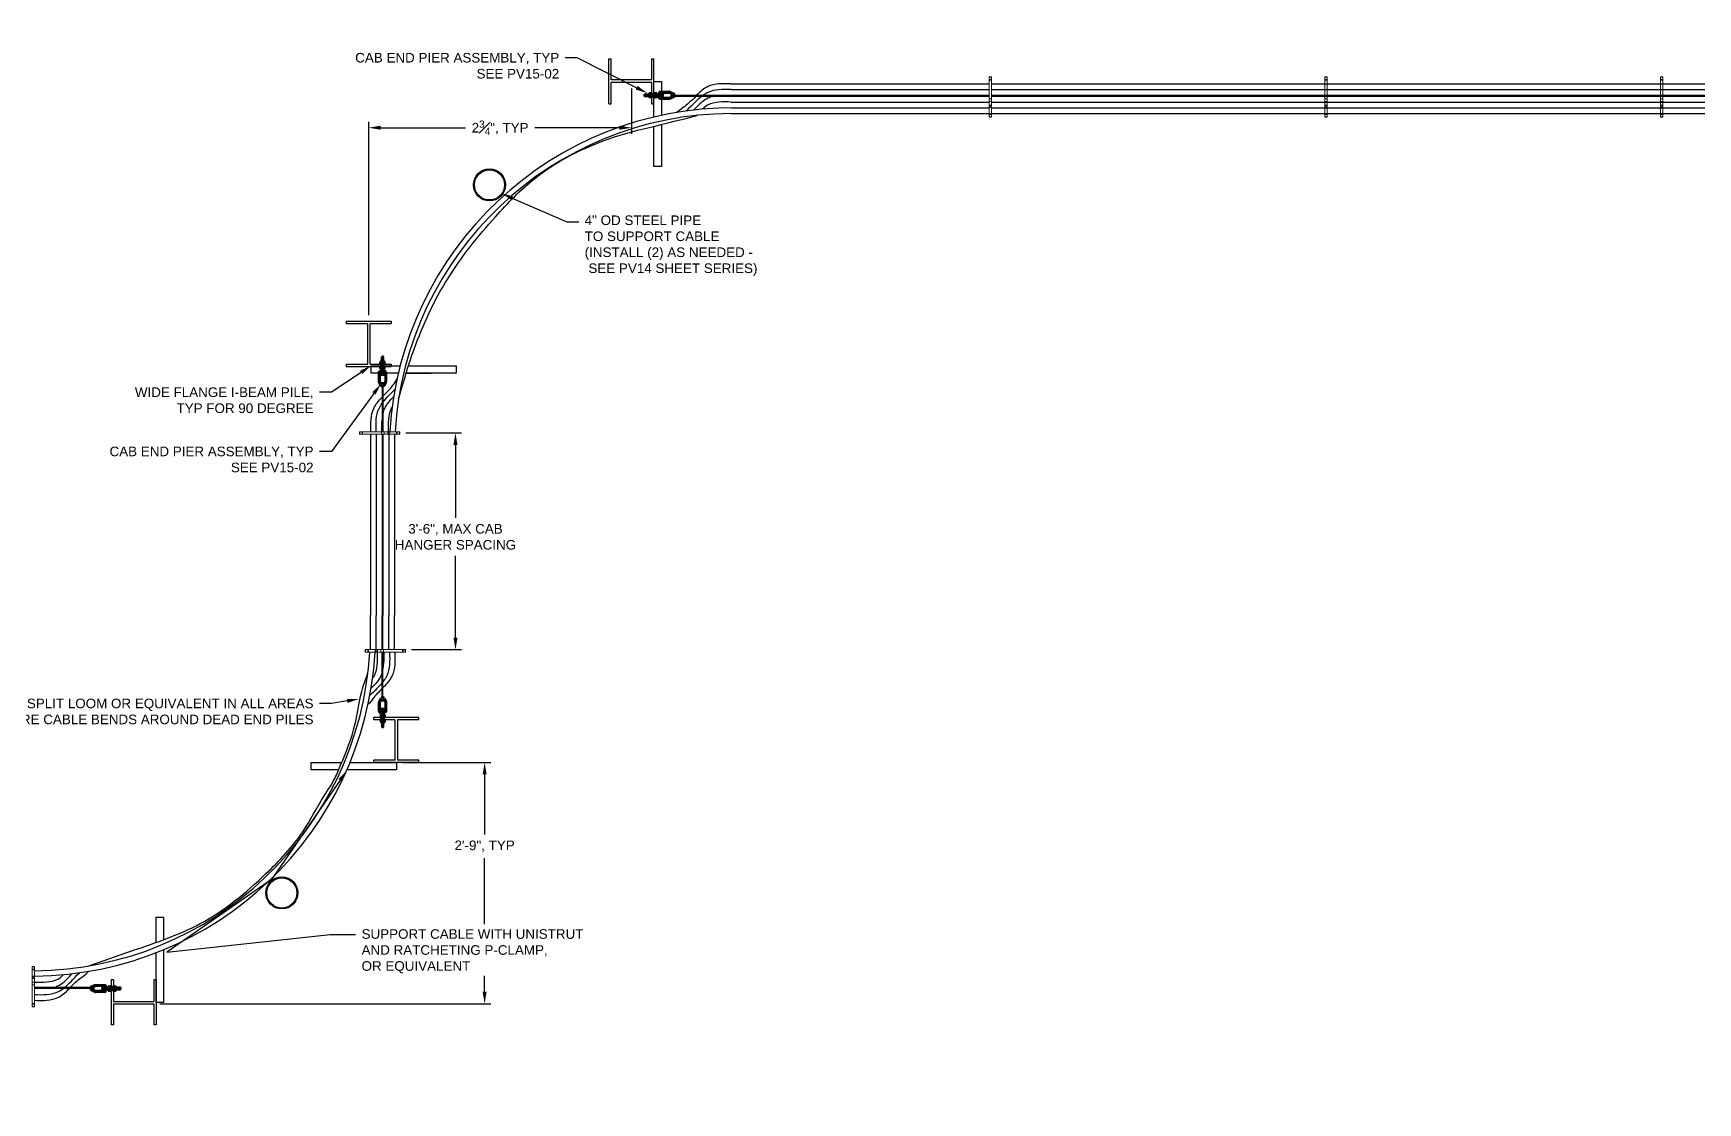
# Model space of a CAD drawing. Header units: inches. Extents: x -1851 to 6314, y -1304 to 4687.
# Drawn here: x 4468.91 to 4486.26, y 1891.8 to 1902.95 of the extents above; entities that cross this region are included whole.
import ezdxf
from ezdxf import colors
from ezdxf.entities.mleader import LeaderData, LeaderLine
from ezdxf.math import Vec2, Vec3

# ---------------------------------------------------------------- set-up
doc = ezdxf.new("R2010")
doc.units = ezdxf.units.IN
doc.header["$MEASUREMENT"] = 0
for name, color, linetype in [('E-DETL-CAB', 1, 'Continuous'), ('E-DETL-DF', 6, 'Continuous'), ('G-ANNO-TEXT', 1, 'Continuous'), ('G-ANNO-TTBL', 1, 'Continuous'), ('S-BEAM', 7, 'Continuous'), ('WIRE MANAGEMENT', 4, 'Continuous'), ('XREF', 7, 'Continuous')]:
    doc.layers.add(name, color=color, linetype=linetype)
doc.layers.add('G-ANNO-NONPLOT', color=181, linetype='Continuous', plot=False)
doc.styles.add('NEI-A', font='arial.ttf')
doc.dimstyles.new('NEI-A', dxfattribs={"dimtxt": 0.1, "dimasz": 0.125, "dimexe": 0.0625, "dimexo": 0.0625, "dimgap": 0.0625, "dimtad": 0, "dimtih": 1, "dimtoh": 1, "dimdec": 4, "dimzin": 3, "dimdsep": 46, "dimlunit": 4, "dimtxsty": 'NEI-A', "dimcen": 0, "dimadec": 0, "dimazin": 0, "dimtfac": 0.75, "dimtdec": 4, "dimtofl": 0, "dimtmove": 0, "dimatfit": 3, "dimfxl": 1, "dimfrac": 1, "dimtolj": 1, "dimtzin": 0, "dimarcsym": 0})

# ---------------------------------------------------------------- blocks, each defined once
blk = doc.blocks.new('*D72')
at = {"layer": 'Defpoints', "color": 0, "transparency": 16777216}
for p in [(4472.694, 1895.347), (4473.615, 1895.347), (4470.165, 1892.832)]:
    blk.add_point(p, dxfattribs=at)
at = {"layer": 'G-ANNO-TEXT', "color": 0, "lineweight": -2, "transparency": 16777216}
for p, q in [((4472.757, 1895.347), (4473.678, 1895.347)), ((4473.615, 1895.222), (4473.615, 1894.597)), ((4473.615, 1892.957), (4473.615, 1894.351)), ((4470.228, 1892.832), (4473.678, 1892.832))]:
    blk.add_line(p, q, dxfattribs=at)
at = {"layer": 'G-ANNO-TEXT', "color": 0, "transparency": 16777216}
for points in [[(4473.594, 1895.222), (4473.636, 1895.222), (4473.615, 1895.347)], [(4473.594, 1892.957), (4473.636, 1892.957), (4473.615, 1892.832)]]:
    blk.add_solid(points, dxfattribs=at)
at = {"layer": 'G-ANNO-TEXT', "color": 0, "transparency": 16777216, "insert": (4473.615, 1894.474), "char_height": 0.1, "attachment_point": 5, "style": 'NEI-A'}
blk.add_mtext('\\A1;2\'-9", TYP', dxfattribs=at)
blk = doc.blocks.new('HANGER TOP')
at = {"layer": 'WIRE MANAGEMENT', "color": 4, "linetype": 'Continuous', "lineweight": 18, "elevation": 0.12, "flags": 128}
blk.add_lwpolyline([(1892241.66, 210595.8), (1892241.16, 210595.8), (1892241.16, 210587.4), (1892241.66, 210587.4)], close=True, dxfattribs=at)
for points in [[(1892241.66, 210595.8), (1892241.16, 210595.8)], [(1892241.66, 210595.74), (1892241.16, 210595.74)], [(1892241.66, 210595.26), (1892241.16, 210595.26)], [(1892241.66, 210595.13), (1892241.16, 210595.13)], [(1892241.66, 210591.22), (1892241.16, 210591.22)], [(1892241.66, 210590.64), (1892241.16, 210590.64)], [(1892241.66, 210589.91), (1892241.16, 210589.91)], [(1892241.66, 210589.77), (1892241.16, 210589.77)], [(1892241.66, 210589.49), (1892241.16, 210589.49)], [(1892241.66, 210589.43), (1892241.16, 210589.43)], [(1892241.66, 210588.09), (1892241.16, 210588.09)], [(1892241.66, 210587.95), (1892241.16, 210587.95)], [(1892241.66, 210587.46), (1892241.16, 210587.46)], [(1892241.66, 210587.4), (1892241.16, 210587.4)]]:
    blk.add_lwpolyline(points, dxfattribs=at)
blk = doc.blocks.new('WBEAM')
at = {"layer": 'S-BEAM', "flags": 128}
for points in [[(1892263.8, 210565.29), (1892263.8, 210564.74)], [(1892263.8, 210565.29), (1892274.48, 210565.29)], [(1892263.8, 210564.74), (1892268.9, 210564.74)], [(1892268.9, 210555.16), (1892268.9, 210564.74)], [(1892269.46, 210564.74), (1892274.48, 210564.74)], [(1892269.46, 210555.16), (1892269.46, 210564.74)], [(1892274.48, 210565.29), (1892274.48, 210564.74)], [(1892263.8, 210555.16), (1892268.9, 210555.16)], [(1892263.8, 210554.62), (1892274.48, 210554.62)], [(1892269.46, 210555.16), (1892274.48, 210555.16)]]:
    blk.add_lwpolyline(points, dxfattribs=at)
at = {"layer": 'XREF', "flags": 128}
for points in [[(1892263.8, 210555.16), (1892263.8, 210554.62)], [(1892274.48, 210555.16), (1892274.48, 210554.62)]]:
    blk.add_lwpolyline(points, dxfattribs=at)
blk = doc.blocks.new('*D69')
at = {"layer": 'Defpoints', "color": 0, "transparency": 16777216}
for p in [(4472.73, 1898.781, 0.006), (4472.791, 1896.523, 0.006), (4473.311, 1896.523)]:
    blk.add_point(p, dxfattribs=at)
at = {"layer": 'G-ANNO-TEXT', "color": 0, "lineweight": -2, "transparency": 16777216}
for p, q in [((4472.792, 1898.781), (4473.374, 1898.781)), ((4473.311, 1898.656), (4473.311, 1897.896)), ((4473.311, 1896.648), (4473.311, 1897.499)), ((4472.853, 1896.523), (4473.374, 1896.523))]:
    blk.add_line(p, q, dxfattribs=at)
at = {"layer": 'G-ANNO-TEXT', "color": 0, "transparency": 16777216}
for points in [[(4473.29, 1898.656), (4473.332, 1898.656), (4473.311, 1898.781)], [(4473.29, 1896.648), (4473.332, 1896.648), (4473.311, 1896.523)]]:
    blk.add_solid(points, dxfattribs=at)
at = {"layer": 'G-ANNO-TEXT', "color": 0, "transparency": 16777216, "insert": (4473.311, 1897.698), "char_height": 0.1, "attachment_point": 5, "style": 'NEI-A'}
blk.add_mtext('\\A1;3\'-6", MAX CAB \\PHANGER SPACING', dxfattribs=at)
blk = doc.blocks.new('*D71')
at = {"layer": 'Defpoints', "color": 0, "transparency": 16777216}
for p in [(4475.146, 1902.435), (4475.146, 1901.962), (4472.406, 1899.944)]:
    blk.add_point(p, dxfattribs=at)
at = {"layer": 'G-ANNO-TEXT', "color": 0, "lineweight": -2, "transparency": 16777216}
for p, q in [((4475.146, 1902.372), (4475.146, 1901.9)), ((4472.406, 1900.007), (4472.406, 1902.025)), ((4472.531, 1901.962), (4473.415, 1901.962)), ((4475.021, 1901.962), (4474.137, 1901.962))]:
    blk.add_line(p, q, dxfattribs=at)
at = {"layer": 'G-ANNO-TEXT', "color": 0, "transparency": 16777216}
for points in [[(4472.531, 1901.983), (4472.531, 1901.941), (4472.406, 1901.962)], [(4475.021, 1901.983), (4475.021, 1901.941), (4475.146, 1901.962)]]:
    blk.add_solid(points, dxfattribs=at)
at = {"layer": 'G-ANNO-TEXT', "color": 0, "transparency": 16777216, "insert": (4473.776, 1901.962), "char_height": 0.1, "attachment_point": 5, "style": 'NEI-A'}
blk.add_mtext('\\A1;2{\\H0.75x;\\S3#4;}", TYP', dxfattribs=at)

msp = doc.modelspace()

# ---------------------------------------------------------------- linework, layer by layer
at = {"layer": 'E-DETL-CAB', "lineweight": 70}
for p, q in [((4475.59307, 1902.29375), (4475.59307, 1902.30559)), ((4472.54473, 1899.26742), (4472.55658, 1899.26742)), ((4472.55722, 1896.02409), (4472.54537, 1896.02409)), ((4469.50748, 1892.99776), (4469.50748, 1892.98592))]:
    msp.add_line(p, q, dxfattribs=at)
for points in [[(4475.32873, 1902.30558), (4475.28326, 1902.30558, 0.41422303), (4475.2817, 1902.30409)], [(4475.2817, 1902.29534, 0.41422303), (4475.28326, 1902.29386), (4475.32873, 1902.29386)], [(4475.34967, 1902.28855), (4475.33107, 1902.28855, -0.22028274), (4475.33103, 1902.31085, -0.56377631), (4475.33102, 1902.31953)], [(4475.34956, 1902.31953, -0.56377631), (4475.34956, 1902.31085, -0.22028274), (4475.34956, 1902.28859, -0.56377631), (4475.34956, 1902.27991)], [(4475.40909, 1902.2885), (4475.39065, 1902.2885, -0.22028274), (4475.3906, 1902.3108, -0.56377631), (4475.3906, 1902.31948)], [(4475.40898, 1902.31948, -0.56377631), (4475.40898, 1902.3108, -0.22028274), (4475.40898, 1902.28854, -0.56377631), (4475.40898, 1902.27986)], [(4475.58674, 1902.28459), (4475.54878, 1902.26569, -0.11643124), (4475.54362, 1902.26444), (4475.44674, 1902.26444, -0.41421129), (4475.43487, 1902.27623)], [(4475.54616, 1902.27099, -0.11642905), (4475.54362, 1902.27037), (4475.45846, 1902.27037, -0.41421129), (4475.44659, 1902.28217)], [(4475.46768, 1902.2885), (4475.44924, 1902.2885, -0.22028274), (4475.4492, 1902.3108, -0.56377631), (4475.44919, 1902.31948)], [(4475.45846, 1902.32897), (4475.54362, 1902.32897, -0.11642905), (4475.54616, 1902.32835)], [(4475.46758, 1902.31948, -0.56377631), (4475.46757, 1902.3108, -0.22028274), (4475.46757, 1902.28854, -0.56377631), (4475.46758, 1902.27986)], [(4475.55741, 1902.32288, -0.28407789), (4475.56393, 1902.31225), (4475.56393, 1902.29381)], [(4475.56393, 1902.29381), (4475.56393, 1902.28709, -0.28407789), (4475.55741, 1902.27662)], [(4472.57047, 1899.50514, -0.56377631), (4472.56178, 1899.50515, -0.22028274), (4472.53953, 1899.50515, -0.56377631), (4472.53084, 1899.50514)], [(4472.57047, 1899.4515, -0.56377631), (4472.56178, 1899.45151, -0.22028274), (4472.53953, 1899.45151, -0.56377631), (4472.53084, 1899.4515)], [(4472.53948, 1899.50504), (4472.53948, 1899.52363, -0.22028274), (4472.56178, 1899.52368, -0.56377631), (4472.57047, 1899.52368)], [(4472.53948, 1899.4514), (4472.53948, 1899.46984, -0.22028274), (4472.56178, 1899.46988, -0.56377631), (4472.57047, 1899.46989)], [(4472.54628, 1899.57301, 0.41422303), (4472.54479, 1899.57145), (4472.54479, 1899.52598)], [(4472.55651, 1899.52598), (4472.55651, 1899.57145, 0.41422303), (4472.55503, 1899.57301)], [(4472.53558, 1899.27374), (4472.51667, 1899.31171, -0.11643124), (4472.51542, 1899.31687), (4472.51542, 1899.41374, -0.41421129), (4472.52722, 1899.42562)], [(4472.52198, 1899.31432, -0.11642905), (4472.52136, 1899.31687), (4472.52136, 1899.40202, -0.41421129), (4472.53315, 1899.4139)], [(4472.54479, 1899.29655), (4472.53808, 1899.29655, -0.28407789), (4472.5276, 1899.30308)], [(4472.57047, 1899.39291, -0.56377631), (4472.56178, 1899.39291, -0.22028274), (4472.53953, 1899.39291, -0.56377631), (4472.53084, 1899.39291)], [(4472.53948, 1899.3928), (4472.53948, 1899.41124, -0.22028274), (4472.56178, 1899.41129, -0.56377631), (4472.57047, 1899.41129)], [(4472.57386, 1899.30308, -0.28407789), (4472.56323, 1899.29655), (4472.54479, 1899.29655)], [(4472.57995, 1899.40202), (4472.57995, 1899.31687, -0.11642905), (4472.57933, 1899.31432)], [(4472.522, 1895.88949), (4472.522, 1895.97464, -0.11642905), (4472.52261, 1895.97719)], [(4472.52808, 1895.98843, -0.28407789), (4472.53871, 1895.99496), (4472.55715, 1895.99496)], [(4472.55715, 1895.99496), (4472.56387, 1895.99496, -0.28407789), (4472.57434, 1895.98843)], [(4472.56637, 1896.01777), (4472.58528, 1895.9798, -0.11643124), (4472.58653, 1895.97464), (4472.58653, 1895.87777, -0.41421129), (4472.57473, 1895.86589)], [(4472.57997, 1895.97719, -0.11642905), (4472.58059, 1895.97464), (4472.58059, 1895.88949, -0.41421129), (4472.56879, 1895.87761)], [(4472.53148, 1895.8986, -0.56377631), (4472.54016, 1895.8986, -0.22028274), (4472.56242, 1895.8986, -0.56377631), (4472.57111, 1895.8986)], [(4472.56246, 1895.89871), (4472.56246, 1895.88027, -0.22028274), (4472.54016, 1895.88022, -0.56377631), (4472.53148, 1895.88022)], [(4472.53148, 1895.84001, -0.56377631), (4472.54016, 1895.84, -0.22028274), (4472.56242, 1895.84, -0.56377631), (4472.57111, 1895.84001)], [(4472.56246, 1895.84011), (4472.56246, 1895.82167, -0.22028274), (4472.54016, 1895.82163, -0.56377631), (4472.53148, 1895.82162)], [(4472.53148, 1895.78637, -0.56377631), (4472.54016, 1895.78636, -0.22028274), (4472.56242, 1895.78636, -0.56377631), (4472.57111, 1895.78637)], [(4472.56246, 1895.78647), (4472.56246, 1895.76788, -0.22028274), (4472.54016, 1895.76783, -0.56377631), (4472.53148, 1895.76783)], [(4472.54543, 1895.76553), (4472.54543, 1895.72007, 0.41422303), (4472.54692, 1895.7185)], [(4472.55567, 1895.7185, 0.41422303), (4472.55715, 1895.72007), (4472.55715, 1895.76553)], [(4469.5138, 1893.00692), (4469.55177, 1893.02582, -0.11643124), (4469.55692, 1893.02707), (4469.6538, 1893.02707, -0.41421129), (4469.66567, 1893.01528)], [(4469.55438, 1893.02052, -0.11642905), (4469.55692, 1893.02114), (4469.64208, 1893.02114, -0.41421129), (4469.65396, 1893.00934)], [(4469.53661, 1892.9977), (4469.53661, 1893.00442, -0.28407789), (4469.54313, 1893.01489)], [(4469.54313, 1892.96863, -0.28407789), (4469.53661, 1892.97926), (4469.53661, 1892.9977)], [(4469.64208, 1892.96254), (4469.55692, 1892.96254, -0.11642905), (4469.55438, 1892.96316)], [(4469.63297, 1892.97203, -0.56377631), (4469.63297, 1892.98071, -0.22028274), (4469.63297, 1893.00297, -0.56377631), (4469.63297, 1893.01165)], [(4469.63286, 1893.00301), (4469.6513, 1893.00301, -0.22028274), (4469.65135, 1892.98071, -0.56377631), (4469.65135, 1892.97203)], [(4469.69156, 1892.97203, -0.56377631), (4469.69156, 1892.98071, -0.22028274), (4469.69156, 1893.00297, -0.56377631), (4469.69156, 1893.01165)], [(4469.69146, 1893.00301), (4469.70989, 1893.00301, -0.22028274), (4469.70994, 1892.98071, -0.56377631), (4469.70994, 1892.97203)], [(4469.75098, 1892.97198, -0.56377631), (4469.75098, 1892.98066, -0.22028274), (4469.75098, 1893.00292, -0.56377631), (4469.75098, 1893.0116)], [(4469.75088, 1893.00296), (4469.76947, 1893.00296, -0.22028274), (4469.76952, 1892.98066, -0.56377631), (4469.76952, 1892.97198)], [(4469.81884, 1892.99617, 0.41422303), (4469.81728, 1892.99765), (4469.77181, 1892.99765)], [(4469.77181, 1892.98593), (4469.81728, 1892.98593, 0.41422303), (4469.81884, 1892.98742)]]:
    msp.add_lwpolyline(points, format="xyb", dxfattribs=at)
for points in [[(4475.28185, 1902.30402), (4475.28185, 1902.29527)], [(4475.28326, 1902.3048), (4475.28326, 1902.29449)], [(4475.28623, 1902.3048), (4475.28623, 1902.29449)], [(4475.28904, 1902.3048), (4475.28904, 1902.29449)], [(4475.29201, 1902.3048), (4475.29201, 1902.29449)], [(4475.29498, 1902.3048), (4475.29498, 1902.29449)], [(4475.29795, 1902.3048), (4475.29795, 1902.29449)], [(4475.30076, 1902.3048), (4475.30076, 1902.29449)], [(4475.30373, 1902.3048), (4475.30373, 1902.29449)], [(4475.3067, 1902.3048), (4475.3067, 1902.29449)], [(4475.30967, 1902.3048), (4475.30967, 1902.29449)], [(4475.31248, 1902.3048), (4475.31248, 1902.29449)], [(4475.31545, 1902.3048), (4475.31545, 1902.29449)], [(4475.31842, 1902.3048), (4475.31842, 1902.29449)], [(4475.32139, 1902.3048), (4475.32139, 1902.29449)], [(4475.3242, 1902.3048), (4475.3242, 1902.29449)], [(4475.32717, 1902.3048), (4475.32717, 1902.29449)], [(4475.32873, 1902.28417), (4475.32873, 1902.31511)], [(4475.34967, 1902.31964), (4475.33107, 1902.31964)], [(4475.34967, 1902.31074), (4475.33107, 1902.31074)], [(4475.34967, 1902.2798), (4475.33107, 1902.2798)], [(4475.38815, 1902.28412), (4475.38815, 1902.31506)], [(4475.40909, 1902.31959), (4475.39065, 1902.31959)], [(4475.40909, 1902.31069), (4475.39065, 1902.31069)], [(4475.40909, 1902.27975), (4475.39065, 1902.27975)], [(4475.41159, 1902.28412), (4475.41159, 1902.31506)], [(4475.43503, 1902.30553), (4475.41159, 1902.30553)], [(4475.43503, 1902.29381), (4475.41159, 1902.29381)], [(4475.43503, 1902.27616), (4475.43503, 1902.32303)], [(4475.44674, 1902.33475), (4475.54362, 1902.33475)], [(4475.44674, 1902.28209), (4475.44674, 1902.31725)], [(4475.46768, 1902.31959), (4475.44924, 1902.31959)], [(4475.46768, 1902.31069), (4475.44924, 1902.31069)], [(4475.46768, 1902.27975), (4475.44924, 1902.27975)], [(4475.47018, 1902.28412), (4475.47018, 1902.31506)], [(4475.54628, 1902.32834), (4475.55753, 1902.32272)], [(4475.55753, 1902.27662), (4475.54628, 1902.271)], [(4475.54878, 1902.3335), (4475.58674, 1902.31459)], [(4472.53073, 1899.50504), (4472.53073, 1899.52363)], [(4472.53073, 1899.4514), (4472.53073, 1899.46984)], [(4472.53511, 1899.52598), (4472.56604, 1899.52598)], [(4472.53511, 1899.47234), (4472.56604, 1899.47234)], [(4472.53511, 1899.4489), (4472.56604, 1899.4489)], [(4472.54479, 1899.42546), (4472.54479, 1899.4489)], [(4472.55573, 1899.57145), (4472.54542, 1899.57145)], [(4472.55573, 1899.56848), (4472.54542, 1899.56848)], [(4472.55573, 1899.56566), (4472.54542, 1899.56566)], [(4472.55573, 1899.5627), (4472.54542, 1899.5627)], [(4472.55573, 1899.55973), (4472.54542, 1899.55973)], [(4472.55573, 1899.55676), (4472.54542, 1899.55676)], [(4472.55573, 1899.55395), (4472.54542, 1899.55395)], [(4472.55573, 1899.55098), (4472.54542, 1899.55098)], [(4472.55573, 1899.54801), (4472.54542, 1899.54801)], [(4472.55573, 1899.54504), (4472.54542, 1899.54504)], [(4472.55573, 1899.54223), (4472.54542, 1899.54223)], [(4472.55573, 1899.53926), (4472.54542, 1899.53926)], [(4472.55573, 1899.53629), (4472.54542, 1899.53629)], [(4472.55573, 1899.53332), (4472.54542, 1899.53332)], [(4472.55573, 1899.53051), (4472.54542, 1899.53051)], [(4472.55573, 1899.52754), (4472.54542, 1899.52754)], [(4472.55495, 1899.57285), (4472.5462, 1899.57285)], [(4472.55651, 1899.42546), (4472.55651, 1899.4489)], [(4472.56167, 1899.50504), (4472.56167, 1899.52363)], [(4472.56167, 1899.4514), (4472.56167, 1899.46984)], [(4472.57058, 1899.50504), (4472.57058, 1899.52363)], [(4472.57058, 1899.4514), (4472.57058, 1899.46984)], [(4472.52761, 1899.30296), (4472.52198, 1899.31421)], [(4472.52714, 1899.42546), (4472.57401, 1899.42546)], [(4472.53073, 1899.3928), (4472.53073, 1899.41124)], [(4472.53308, 1899.41374), (4472.56823, 1899.41374)], [(4472.53511, 1899.3903), (4472.56604, 1899.3903)], [(4472.56167, 1899.3928), (4472.56167, 1899.41124)], [(4472.58448, 1899.31171), (4472.56558, 1899.27374)], [(4472.57058, 1899.3928), (4472.57058, 1899.41124)], [(4472.57933, 1899.31421), (4472.5737, 1899.30296)], [(4472.58589, 1899.41382), (4472.58589, 1899.31695)], [(4472.51606, 1895.87769), (4472.51606, 1895.97457)], [(4472.51746, 1895.9798), (4472.53637, 1896.01777)], [(4472.52262, 1895.9773), (4472.52825, 1895.98855)], [(4472.57434, 1895.98855), (4472.57996, 1895.9773)], [(4472.57481, 1895.86605), (4472.52793, 1895.86605)], [(4472.53137, 1895.89871), (4472.53137, 1895.88027)], [(4472.53137, 1895.84011), (4472.53137, 1895.82167)], [(4472.56887, 1895.87777), (4472.53371, 1895.87777)], [(4472.56684, 1895.90121), (4472.5359, 1895.90121)], [(4472.56684, 1895.84261), (4472.5359, 1895.84261)], [(4472.56684, 1895.81917), (4472.5359, 1895.81917)], [(4472.54028, 1895.89871), (4472.54028, 1895.88027)], [(4472.54028, 1895.84011), (4472.54028, 1895.82167)], [(4472.54543, 1895.86605), (4472.54543, 1895.84261)], [(4472.55715, 1895.86605), (4472.55715, 1895.84261)], [(4472.57121, 1895.89871), (4472.57121, 1895.88027)], [(4472.57121, 1895.84011), (4472.57121, 1895.82167)], [(4472.53137, 1895.78647), (4472.53137, 1895.76788)], [(4472.56684, 1895.76553), (4472.5359, 1895.76553)], [(4472.54028, 1895.78647), (4472.54028, 1895.76788)], [(4472.54621, 1895.76397), (4472.55653, 1895.76397)], [(4472.54621, 1895.761), (4472.55653, 1895.761)], [(4472.54621, 1895.75819), (4472.55653, 1895.75819)], [(4472.54621, 1895.75522), (4472.55653, 1895.75522)], [(4472.54621, 1895.75225), (4472.55653, 1895.75225)], [(4472.54621, 1895.74928), (4472.55653, 1895.74928)], [(4472.54621, 1895.74647), (4472.55653, 1895.74647)], [(4472.54621, 1895.7435), (4472.55653, 1895.7435)], [(4472.54621, 1895.74053), (4472.55653, 1895.74053)], [(4472.54621, 1895.73757), (4472.55653, 1895.73757)], [(4472.54621, 1895.73475), (4472.55653, 1895.73475)], [(4472.54621, 1895.73178), (4472.55653, 1895.73178)], [(4472.54621, 1895.72882), (4472.55653, 1895.72882)], [(4472.54621, 1895.72585), (4472.55653, 1895.72585)], [(4472.54621, 1895.72303), (4472.55653, 1895.72303)], [(4472.54621, 1895.72007), (4472.55653, 1895.72007)], [(4472.547, 1895.71866), (4472.55575, 1895.71866)], [(4472.57121, 1895.78647), (4472.57121, 1895.76788)], [(4469.54302, 1893.01489), (4469.55427, 1893.02051)], [(4469.55177, 1892.95801), (4469.5138, 1892.97692)], [(4469.55427, 1892.96317), (4469.54302, 1892.96879)], [(4469.6538, 1892.95676), (4469.55692, 1892.95676)], [(4469.63036, 1893.00739), (4469.63036, 1892.97645)], [(4469.63286, 1893.01176), (4469.6513, 1893.01176)], [(4469.63286, 1892.98082), (4469.6513, 1892.98082)], [(4469.63286, 1892.97192), (4469.6513, 1892.97192)], [(4469.6538, 1893.00942), (4469.6538, 1892.97426)], [(4469.66552, 1893.01536), (4469.66552, 1892.96848)], [(4469.66552, 1892.9977), (4469.68896, 1892.9977)], [(4469.66552, 1892.98598), (4469.68896, 1892.98598)], [(4469.68896, 1893.00739), (4469.68896, 1892.97645)], [(4469.69146, 1893.01176), (4469.70989, 1893.01176)], [(4469.69146, 1892.98082), (4469.70989, 1892.98082)], [(4469.69146, 1892.97192), (4469.70989, 1892.97192)], [(4469.71239, 1893.00739), (4469.71239, 1892.97645)], [(4469.75088, 1893.01171), (4469.76947, 1893.01171)], [(4469.75088, 1892.98078), (4469.76947, 1892.98078)], [(4469.75088, 1892.97187), (4469.76947, 1892.97187)], [(4469.77181, 1893.00734), (4469.77181, 1892.9764)], [(4469.77338, 1892.98671), (4469.77338, 1892.99703)], [(4469.77634, 1892.98671), (4469.77634, 1892.99703)], [(4469.77916, 1892.98671), (4469.77916, 1892.99703)], [(4469.78213, 1892.98671), (4469.78213, 1892.99703)], [(4469.78509, 1892.98671), (4469.78509, 1892.99703)], [(4469.78806, 1892.98671), (4469.78806, 1892.99703)], [(4469.79088, 1892.98671), (4469.79088, 1892.99703)], [(4469.79384, 1892.98671), (4469.79384, 1892.99703)], [(4469.79681, 1892.98671), (4469.79681, 1892.99703)], [(4469.79978, 1892.98671), (4469.79978, 1892.99703)], [(4469.80259, 1892.98671), (4469.80259, 1892.99703)], [(4469.80556, 1892.98671), (4469.80556, 1892.99703)], [(4469.80853, 1892.98671), (4469.80853, 1892.99703)], [(4469.8115, 1892.98671), (4469.8115, 1892.99703)], [(4469.81431, 1892.98671), (4469.81431, 1892.99703)], [(4469.81728, 1892.98671), (4469.81728, 1892.99703)], [(4469.81869, 1892.98749), (4469.81869, 1892.99624)]]:
    msp.add_lwpolyline(points, dxfattribs=at)
for points in [[(4475.35217, 1902.2762), (4475.35217, 1902.32308), (4475.35498, 1902.32308), (4475.35498, 1902.2762)], [(4475.38545, 1902.27616), (4475.38545, 1902.32303), (4475.38826, 1902.32303), (4475.38826, 1902.27616)], [(4472.52714, 1899.50254), (4472.57401, 1899.50254), (4472.57401, 1899.49973), (4472.52714, 1899.49973)], [(4472.52714, 1899.47504), (4472.57401, 1899.47504), (4472.57401, 1899.47223), (4472.52714, 1899.47223)], [(4472.57481, 1895.81647), (4472.52793, 1895.81647), (4472.52793, 1895.81928), (4472.57481, 1895.81928)], [(4472.57481, 1895.78897), (4472.52793, 1895.78897), (4472.52793, 1895.79178), (4472.57481, 1895.79178)], [(4469.7151, 1893.01536), (4469.7151, 1892.96848), (4469.71228, 1892.96848), (4469.71228, 1893.01536)], [(4469.74838, 1893.01531), (4469.74838, 1892.96843), (4469.74556, 1892.96843), (4469.74556, 1893.01531)]]:
    msp.add_lwpolyline(points, close=True, dxfattribs=at)
at = {"layer": 'E-DETL-CAB', "flags": 128}
for points in [[(4475.47003, 1902.29967), (4475.47018, 1902.29967)], [(4475.47003, 1902.28967), (4475.47018, 1902.28967)], [(4475.59181, 1902.29967), (4476.18605, 1902.29967)], [(4475.59181, 1902.28967), (4476.18605, 1902.28967)], [(4476.18605, 1902.29967), (4478.87364, 1902.29967)], [(4476.18605, 1902.28967), (4478.87364, 1902.28967)], [(4478.89864, 1902.29967), (4483.06962, 1902.29967)], [(4478.89864, 1902.28967), (4483.06962, 1902.28967)], [(4483.06962, 1902.29967), (4559.33543, 1902.29967)], [(4483.06962, 1902.28967), (4559.33543, 1902.28967)], [(4472.54532, 1899.26948), (4472.54532, 1898.79386)], [(4472.55532, 1899.26948), (4472.55532, 1898.79386)], [(4472.54532, 1898.76886), (4472.54532, 1896.87783)], [(4472.55532, 1898.76886), (4472.55532, 1896.87783)], [(4472.54523, 1896.52265), (4472.54523, 1896.87783)], [(4472.55523, 1896.52265), (4472.55523, 1896.87783)], [(4472.54523, 1896.02203), (4472.54523, 1896.49765)], [(4472.55523, 1896.02203), (4472.55523, 1896.49765)], [(4469.50874, 1893.00184), (4468.92207, 1893.00184)], [(4469.50874, 1892.99184), (4468.92207, 1892.99184)], [(4469.63052, 1893.00184), (4469.63036, 1893.00184)], [(4469.63052, 1892.99184), (4469.63036, 1892.99184)]]:
    msp.add_lwpolyline(points, dxfattribs=at)
at = {"layer": 'E-DETL-CAB', "lineweight": 70}
for centre, radius, start, end in [((4475.33365, 1902.28425), 0.00508, 121.173452, 238.826548), ((4475.39323, 1902.2842), 0.00508, 121.173452, 238.826548), ((4475.44667, 1902.32311), 0.0118, 90.000222, 179.999778), ((4475.45839, 1902.31733), 0.0118, 90.000222, 179.999778), ((4475.45182, 1902.2842), 0.00508, 121.173452, 238.826548), ((4475.54354, 1902.32311), 0.0118, 63.435325, 89.999793), ((4475.58135, 1902.3042), 0.0118, 6.779319, 63.434832), ((4475.58135, 1902.29514), 0.0118, 296.565168, 353.220681), ((4472.53519, 1899.52105), 0.00508, 31.173452, 148.826548), ((4472.53519, 1899.46726), 0.00508, 31.173452, 148.826548), ((4472.53519, 1899.40866), 0.00508, 31.173452, 148.826548), ((4472.54612, 1899.27913), 0.0118, 206.565168, 263.220681), ((4472.55519, 1899.27913), 0.0118, 276.779319, 333.434832), ((4472.56831, 1899.4021), 0.0118, 0.000222, 89.999778), ((4472.57409, 1899.41382), 0.0118, 0.000222, 89.999778), ((4472.57409, 1899.31695), 0.0118, 333.435325, 359.999793), ((4472.52785, 1895.97457), 0.0118, 153.435325, 179.999793), ((4472.54676, 1896.01238), 0.0118, 96.779319, 153.434832), ((4472.55582, 1896.01238), 0.0118, 26.565168, 83.220681), ((4472.52785, 1895.87769), 0.0118, 180.000222, 269.999778), ((4472.53364, 1895.88941), 0.0118, 180.000222, 269.999778), ((4472.56676, 1895.88285), 0.00508, 211.173452, 328.826548), ((4472.56676, 1895.82425), 0.00508, 211.173452, 328.826548), ((4472.56676, 1895.77046), 0.00508, 211.173452, 328.826548), ((4469.51919, 1892.99637), 0.0118, 116.565168, 173.220681), ((4469.51919, 1892.98731), 0.0118, 186.779319, 243.434832), ((4469.557, 1892.9684), 0.0118, 243.435325, 269.999793), ((4469.64216, 1892.97418), 0.0118, 270.000222, 359.999778), ((4469.64872, 1893.00731), 0.00508, 301.173452, 58.826548), ((4469.65388, 1892.9684), 0.0118, 270.000222, 359.999778), ((4469.70731, 1893.00731), 0.00508, 301.173452, 58.826548), ((4469.76689, 1893.00726), 0.00508, 301.173452, 58.826548)]:
    msp.add_arc(centre, radius, start, end, dxfattribs=at)
at = {"layer": 'E-DETL-DF', "flags": 128}
for points in [[(4476.18605, 1902.41967), (4478.87364, 1902.41967)], [(4478.89864, 1902.41967), (4483.06962, 1902.41967)], [(4483.06962, 1902.41967), (4559.33543, 1902.41967)], [(4476.18605, 1902.35967), (4478.87364, 1902.35967)], [(4476.18605, 1902.22967), (4478.87364, 1902.22967)], [(4478.89864, 1902.35967), (4483.06962, 1902.35967)], [(4478.89864, 1902.22967), (4483.06962, 1902.22967)], [(4483.06962, 1902.35967), (4559.33543, 1902.35967)], [(4483.06962, 1902.22967), (4559.33543, 1902.22967)], [(4476.18605, 1902.16967), (4478.87364, 1902.16967)], [(4476.18605, 1902.10967), (4478.87364, 1902.10967)], [(4478.89864, 1902.16967), (4483.06962, 1902.16967)], [(4478.89864, 1902.10967), (4483.06962, 1902.10967)], [(4483.06962, 1902.16967), (4559.33543, 1902.16967)], [(4483.06962, 1902.10967), (4559.33543, 1902.10967)], [(4472.42532, 1898.74822), (4472.42532, 1896.87783)], [(4472.48532, 1898.76886), (4472.48532, 1896.87783)], [(4472.61532, 1898.76886), (4472.61532, 1896.87783)], [(4472.67532, 1898.76886), (4472.67532, 1896.87783)], [(4472.42523, 1896.52265), (4472.42523, 1896.87783)], [(4472.48523, 1896.52265), (4472.48523, 1896.87783)], [(4472.61523, 1896.52265), (4472.61523, 1896.87783)], [(4472.67523, 1896.54329), (4472.67523, 1896.87783)]]:
    msp.add_lwpolyline(points, dxfattribs=at)
at = {"layer": 'E-DETL-DF'}
for centre, radius, start, end in [((4476.20859, 1898.58141, 0.00593), 3.58833, 89.640081, 176.605714), ((4476.19941, 1898.58576, -0.00593), 3.52394, 90.217194, 176.614462), ((4468.89048, 1896.7108, 18.80726), 3.53484, 270.504265, 356.542944), ((4468.89048, 1896.7108, 18.80726), 3.58984, 270.504265, 356.595973)]:
    msp.add_arc(centre, radius, start, end, dxfattribs=at)
for points, knots in [([(4476.18605, 1902.41967), (4476.09906, 1902.42288), (4475.96313, 1902.42337), (4475.86439, 1902.34018), (4475.82551, 1902.29967)], [0.023592941, 0.023592941, 0.023592941, 0.023592941, 0.27011745, 0.41459256, 0.41459256, 0.41459256, 0.41459256]), ([(4475.81708, 1902.28967), (4475.77701, 1902.25105), (4475.72303, 1902.19522), (4475.65992, 1902.15587), (4475.61628, 1902.12052)], [0.436203819, 0.436203819, 0.436203819, 0.436203819, 0.583422581, 0.659324452, 0.659324452, 0.659324452, 0.659324452]), ([(4476.00152, 1902.28967), (4475.97428, 1902.28256), (4475.91172, 1902.26092), (4475.85969, 1902.21561), (4475.79175, 1902.14545)], [0.216016869, 0.216016869, 0.216016869, 0.216016869, 0.27011745, 0.423956241, 0.423956241, 0.423956241, 0.423956241]), ([(4476.18605, 1902.22967), (4476.09906, 1902.23288), (4476.00733, 1902.23321), (4475.93254, 1902.19543), (4475.88506, 1902.15513)], [0.023592941, 0.023592941, 0.023592941, 0.023592941, 0.27011745, 0.287449391, 0.287449391, 0.287449391, 0.287449391]), ([(4476.18605, 1902.35967), (4476.09906, 1902.36288), (4475.99177, 1902.36327), (4475.90766, 1902.31152), (4475.89134, 1902.29967)], [0.023592941, 0.023592941, 0.023592941, 0.023592941, 0.27011745, 0.332203791, 0.332203791, 0.332203791, 0.332203791]), ([(4472.71865, 1899.13568), (4472.76732, 1899.31023), (4472.89549, 1899.74392), (4473.20211, 1900.40778), (4473.66686, 1900.97993), (4474.22047, 1901.55616), (4474.86486, 1901.8602), (4475.45717, 1901.99373), (4475.72424, 1902.06265), (4475.82981, 1902.09026)], [0.19306664, 0.19306664, 0.19306664, 0.19306664, 0.73659858, 1.54977224, 2.3647248, 2.93786831, 3.93535116, 4.43546924, 4.76272277, 4.76272277, 4.76272277, 4.76272277]), ([(4472.55532, 1899.16427), (4472.59115, 1899.20116), (4472.64884, 1899.25652), (4472.6891, 1899.32152), (4472.70226, 1899.34415)], [0.432589047, 0.432589047, 0.432589047, 0.432589047, 0.583422581, 0.662031226, 0.662031226, 0.662031226, 0.662031226]), ([(4472.42939, 1898.79386), (4472.42618, 1898.88086), (4472.42568, 1899.01813), (4472.51054, 1899.11748), (4472.54532, 1899.15389)], [0.023592941, 0.023592941, 0.023592941, 0.023592941, 0.27011745, 0.418469237, 0.418469237, 0.418469237, 0.418469237]), ([(4472.55532, 1898.98155), (4472.55988, 1899.00098), (4472.58179, 1899.0674), (4472.63004, 1899.1221), (4472.66733, 1899.16068)], [0.20829844, 0.20829844, 0.20829844, 0.20829844, 0.27011745, 0.427701435, 0.427701435, 0.427701435, 0.427701435]), ([(4472.48434, 1898.79386), (4472.48113, 1898.88086), (4472.48074, 1898.98873), (4472.53306, 1899.07319), (4472.54532, 1899.08991)], [0.023592941, 0.023592941, 0.023592941, 0.023592941, 0.27011745, 0.333902114, 0.333902114, 0.333902114, 0.333902114]), ([(4472.61434, 1898.79386), (4472.61113, 1898.88086), (4472.6108, 1898.97266), (4472.64864, 1899.0475), (4472.65131, 1899.0524)], [0.023592941, 0.023592941, 0.023592941, 0.023592941, 0.27011745, 0.28765929, 0.28765929, 0.28765929, 0.28765929]), ([(4472.49378, 1896.49388, 0.00593), (4472.49699, 1896.40689, 0.00593), (4472.49732, 1896.31587, 0.00593), (4472.46012, 1896.24153, 0.00593), (4472.44761, 1896.22729, 0.00593)], [0.023592941, 0.023592941, 0.023592941, 0.023592941, 0.27011745, 0.285411886, 0.285411886, 0.285411886, 0.285411886]), ([(4472.67873, 1896.49388, 0.00593), (4472.68195, 1896.40689, 0.00593), (4472.68243, 1896.27089, 0.00593), (4472.59914, 1896.17211, 0.00593), (4472.55523, 1896.12371, 0.00593)], [0.023592941, 0.023592941, 0.023592941, 0.023592941, 0.27011745, 0.414815267, 0.414815267, 0.414815267, 0.414815267]), ([(4472.62378, 1896.49388, 0.00593), (4472.62699, 1896.40689, 0.00593), (4472.62738, 1896.30035, 0.00593), (4472.57635, 1896.21665, 0.00593), (4472.55523, 1896.18623, 0.00593)], [0.023592941, 0.023592941, 0.023592941, 0.023592941, 0.27011745, 0.33006378, 0.33006378, 0.33006378, 0.33006378]), ([(4469.4795, 1893.22538), (4469.63757, 1893.28027), (4470.03101, 1893.41683), (4470.7065, 1893.64097), (4471.27707, 1894.11409), (4471.71286, 1894.57053), (4471.89638, 1894.93995), (4472.0489, 1895.15912), (4472.15116, 1895.40984), (4472.26859, 1895.68889), (4472.30559, 1896.00834), (4472.36344, 1896.18647), (4472.39331, 1896.26661), (4472.39925, 1896.28232)], [0.01537553, 0.01537553, 0.01537553, 0.01537553, 0.5182181, 1.26672121, 2.12759716, 2.70943797, 3.14443713, 3.35761107, 3.50689139, 3.95508811, 4.25876789, 4.46491932, 4.51528469, 4.51528469, 4.51528469, 4.51528469]), ([(4472.54523, 1896.27921, 0.00593), (4472.54196, 1896.26932, 0.00593), (4472.52049, 1896.21454, 0.00593), (4472.48023, 1896.16811, 0.00593), (4472.43166, 1896.12173, 0.00593)], [0.237453274, 0.237453274, 0.237453274, 0.237453274, 0.27011745, 0.422778297, 0.422778297, 0.422778297, 0.422778297]), ([(4472.54523, 1896.11571, 0.00593), (4472.51168, 1896.08145, 0.00593), (4472.46013, 1896.03088, 0.00593), (4472.42288, 1895.97237, 0.00593), (4472.39889, 1895.95057, 0.00593)], [0.443183766, 0.443183766, 0.443183766, 0.443183766, 0.583422581, 0.651143811, 0.651143811, 0.651143811, 0.651143811]), ([(4468.92207, 1893.05808, 0.00593), (4469.00906, 1893.05486, 0.00593), (4469.10061, 1893.05454, 0.00593), (4469.17529, 1893.09217, 0.00593), (4469.22549, 1893.13662, 0.00593)], [0.023592941, 0.023592941, 0.023592941, 0.023592941, 0.27011745, 0.286933009, 0.286933009, 0.286933009, 0.286933009]), ([(4469.12048, 1893.00184, 0.00593), (4469.13976, 1893.00729, 0.00593), (4469.19829, 1893.02877, 0.00593), (4469.24746, 1893.07129, 0.00593), (4469.31629, 1893.1463, 0.00593)], [0.22588781, 0.22588781, 0.22588781, 0.22588781, 0.27011745, 0.422006892, 0.422006892, 0.422006892, 0.422006892]), ([(4469.29493, 1893.00184, 0.00593), (4469.33343, 1893.03909, 0.00593), (4469.3858, 1893.09272, 0.00593), (4469.44671, 1893.13095, 0.00593), (4469.48977, 1893.17134, 0.00593)], [0.440992156, 0.440992156, 0.440992156, 0.440992156, 0.583422581, 0.65668633, 0.65668633, 0.65668633, 0.65668633]), ([(4468.92207, 1892.86808, 0.00593), (4469.00906, 1892.86486, 0.00593), (4469.14456, 1892.86438, 0.00593), (4469.24311, 1892.94705, 0.00593), (4469.28513, 1892.99184, 0.00593)], [0.023592941, 0.023592941, 0.023592941, 0.023592941, 0.27011745, 0.413363212, 0.413363212, 0.413363212, 0.413363212]), ([(4468.92207, 1892.92808, 0.00593), (4469.00906, 1892.92486, 0.00593), (4469.11548, 1892.92448, 0.00593), (4469.19911, 1892.9754, 0.00593), (4469.22194, 1892.99184, 0.00593)], [0.023592941, 0.023592941, 0.023592941, 0.023592941, 0.27011745, 0.32971656, 0.32971656, 0.32971656, 0.32971656])]:
    msp.add_open_spline(points, degree=3, knots=knots, dxfattribs=at)
for points in [[(4475.87815, 1902.28967), (4475.82973, 1902.25053), (4475.78941, 1902.20623), (4475.71607, 1902.13578)], [(4472.55532, 1899.10302), (4472.59215, 1899.14954), (4472.63948, 1899.19169), (4472.68076, 1899.23753)], [(4472.43036, 1898.76886), (4472.42866, 1898.76199), (4472.42698, 1898.75511), (4472.42532, 1898.74822)], [(4472.54488, 1898.79386), (4472.54338, 1898.83425), (4472.54252, 1898.87435), (4472.54532, 1898.91283)], [(4472.56325, 1896.49388, 0.00593), (4472.56465, 1896.45596, 0.00593), (4472.5655, 1896.41829, 0.00593), (4472.55523, 1896.31926, 0.00593)], [(4472.67018, 1896.52265), (4472.67188, 1896.52952), (4472.67356, 1896.5364), (4472.67523, 1896.54329)], [(4472.54523, 1896.17539, 0.00593), (4472.51146, 1896.13473, 0.00593), (4472.47035, 1896.09706, 0.00593), (4472.41776, 1896.04357, 0.00593)], [(4469.23458, 1893.00184, 0.00593), (4469.27989, 1893.03917, 0.00593), (4469.31922, 1893.08197, 0.00593), (4469.38971, 1893.15584, 0.00593)]]:
    msp.add_open_spline(points, degree=3, dxfattribs=at)
at = {"layer": 'G-ANNO-TTBL'}
for p, q in [((4472.71268, 1899.40377), (4472.71576, 1899.40377)), ((4472.7968, 1899.40377), (4473.05735, 1899.40377))]:
    msp.add_line(p, q, dxfattribs=at)
for points in [[(4475.38037, 1902.07285), (4475.38037, 1902.4453), (4475.45837, 1902.4453), (4475.45837, 1902.09044)], [(4475.45837, 1901.99621), (4475.45837, 1901.55811), (4475.38037, 1901.55811), (4475.38037, 1901.97738)], [(4472.09361, 1895.26914), (4471.80716, 1895.26914), (4471.80716, 1895.34714), (4472.12585, 1895.34714)], [(4472.21123, 1895.34714), (4472.69434, 1895.34714), (4472.69434, 1895.26914), (4472.17812, 1895.26914)], [(4470.1895, 1893.4704), (4470.1895, 1893.7334), (4470.26751, 1893.7334), (4470.26751, 1893.49879)], [(4470.26751, 1893.39557), (4470.26751, 1892.84621), (4470.1895, 1892.84621), (4470.1895, 1893.36424)]]:
    msp.add_lwpolyline(points, dxfattribs=at)
at = {"layer": 'G-ANNO-TTBL', "elevation": 9.40659}
for points in [[(4472.71576, 1899.40377), (4472.43036, 1899.40377), (4472.43036, 1899.48177), (4472.73505, 1899.48177)], [(4472.82137, 1899.48177), (4473.31754, 1899.48177), (4473.31754, 1899.40377), (4472.7968, 1899.40377)]]:
    msp.add_lwpolyline(points, dxfattribs=at)
at = {"layer": 'XREF'}
for centre, radius in [((4473.66574, 1901.36591, -9.38881), 0.167), ((4473.66574, 1901.36591, -9.38881), 0.157), ((4471.50069, 1893.98711, 9.41252), 0.167), ((4471.50069, 1893.98711, 9.41252), 0.157)]:
    msp.add_circle(centre, radius, dxfattribs=at)

# ---------------------------------------------------------------- block references
at = {"layer": 'E-DETL-CAB', "xscale": 0.05, "yscale": 0.05, "zscale": 0.05}
for p in [(-90133.18425, -8627.29836), (-90129.68425, -8627.29836), (-90126.18425, -8627.29836)]:
    msp.add_blockref('HANGER TOP', p, dxfattribs=at)
at = {"layer": 'E-DETL-CAB'}
for p, xscale, yscale, zscale, rotation in [((15002.09961, -92713.28902), 0.05000000000000002, 0.05000000000000002, 0.05000000000000002, 90.00000000000001), ((-6056.99906, 96508.58053), 0.05000000000000002, 0.05000000000000002, 0.05000000000000002, 270), ((99080.97995, 12422.58987), 0.05, 0.05, 0.05, 180)]:
    msp.add_blockref('HANGER TOP', p, dxfattribs=dict(at, xscale=xscale, yscale=yscale, zscale=zscale, rotation=rotation))
at = {"layer": 'XREF', "xscale": 0.04400000000000001, "yscale": 0.04400000000000001, "zscale": 0.04400000000000001}
for p, rotation in [((13739.78359, -81357.39679), 90), ((87732.53643, 11160.21969), 180), ((-4794.68304, 85152.6883), 270)]:
    msp.add_blockref('WBEAM', p, dxfattribs=dict(at, rotation=rotation))
msp.add_blockref('WBEAM', (-78787.43589, -7364.92818), dxfattribs=at)

# ---------------------------------------------------------------- dimensions: what is measured, and where the dimension line sits
at = {"layer": 'G-ANNO-TEXT'}
dim = msp.add_linear_dim(base=(4475.14589, 1901.96205), p1=(4472.4062, 1899.94437), p2=(4475.14589, 1902.4348), text='<>, TYP', dimstyle='NEI-A', dxfattribs=at)
dim.commit()
dim.dimension.update_dxf_attribs({"geometry": '*D71', "text_midpoint": (4473.77604, 1901.96205), "dimtype": 160})
for base, p1, p2, text, picture, middle in [((4473.31105, 1896.52265), (4472.72957, 1898.78136, 0.00593), (4472.79098, 1896.52265, 0.00593), '3\'-6", MAX CAB \\PHANGER SPACING', '*D69', (4473.31105, 1897.69775)), ((4473.61526, 1895.34714), (4470.16546, 1892.83199), (4472.69434, 1895.34714), '2\'-9", TYP', '*D72', (4473.61526, 1894.47404))]:
    dim = msp.add_linear_dim(base=base, p1=p1, p2=p2, angle=90, text=text, dimstyle='NEI-A', dxfattribs=at)
    dim.commit()
    dim.dimension.update_dxf_attribs({"geometry": picture, "text_midpoint": middle, "dimtype": 160})

# ---------------------------------------------------------------- leaders
ml = msp.add_multileader_mtext('Standard', dxfattribs=at)
ml.set_content('CAB END PIER ASSEMBLY, TYP \\PSEE PV15-02', color=256, style='NEI-A')
ml.set_leader_properties()
ml.build(insert=Vec2(0, 0))
ml.multileader.update_dxf_attribs({"dogleg_length": 0.125, "arrow_head_size": 0.125})
ctx = ml.context
ctx.base_point, ctx.char_height, ctx.arrow_head_size, ctx.landing_gap_size, ctx.plane_origin = Vec3(4472.21591, 1902.69065, 9.40659), 0.1, 0.125, 0.0625, Vec3(4472.5993, 1905.41182, 9.40659)
ctx.text_align_type = 2
notes = []
notes.append((ctx, [(0, (1, 1, 0), (4474.58003, 1902.69065, 9.40659), (-1, 0), 0.125, [(0, [(4475.31158, 1902.32256, 9.40659)], 0, [])])]))
ctx.mtext.insert, ctx.mtext.alignment, ctx.mtext.flow_direction = Vec3(4474.39253, 1902.74151, 9.40659), 3, 5
ml = msp.add_multileader_mtext('Standard', dxfattribs=at)
ml.set_content('4" OD STEEL PIPE\\PTO SUPPORT CABLE\\P(INSTALL (2) AS NEEDED -\\P SEE PV14 SHEET SERIES)', color=256, style='NEI-A')
ml.set_leader_properties()
ml.build(insert=Vec2(0, 0))
ml.multileader.update_dxf_attribs({"dogleg_length": 0.125, "arrow_head_size": 0.125})
ctx = ml.context
ctx.base_point, ctx.char_height, ctx.arrow_head_size, ctx.landing_gap_size, ctx.plane_origin = Vec3(4474.59559, 1900.98294, 9.40659), 0.1, 0.125, 0.0625, Vec3(4470.97498, 1903.40027, 9.40659)
notes.append((ctx, [(1, (1, 1, 0), (4474.47059, 1900.98294, 9.40659), (1, 0), 0.125, [(0, [(4473.7884, 1901.27853, 9.40659)], 0, [])])]))
ctx.mtext.insert, ctx.mtext.flow_direction = Vec3(4474.65809, 1901.04764, 9.40659), 5
ml = msp.add_multileader_mtext('Standard', dxfattribs=at)
ml.set_content('WIDE FLANGE I-BEAM PILE, \\PTYP FOR 90 DEGREE', color=256, style='NEI-A')
ml.set_leader_properties()
ml.build(insert=Vec2(0, 0))
ml.multileader.update_dxf_attribs({"dogleg_length": 0.125, "arrow_head_size": 0.125})
ctx = ml.context
ctx.base_point, ctx.char_height, ctx.arrow_head_size, ctx.landing_gap_size, ctx.plane_origin = Vec3(4469.91969, 1899.20463, 9.40659), 0.1, 0.125, 0.0625, Vec3(4475.51421, 1896.79758, 9.40659)
ctx.text_align_type = 2
notes.append((ctx, [(1, (1, 1, 0), (4472.0186, 1899.20463, 9.40659), (-1, 0), 0.125, [(0, [(4472.43036, 1899.48177, 9.40659)], 0, [])])]))
ctx.mtext.insert, ctx.mtext.alignment, ctx.mtext.flow_direction = Vec3(4471.8311, 1899.25549, 9.40659), 3, 5
ml = msp.add_multileader_mtext('Standard', dxfattribs=at)
ml.set_content('CAB END PIER ASSEMBLY, TYP \\PSEE PV15-02', color=256, style='NEI-A')
ml.set_leader_properties()
ml.build(insert=Vec2(0, 0))
ml.multileader.update_dxf_attribs({"dogleg_length": 0.125, "arrow_head_size": 0.125})
ctx = ml.context
ctx.base_point, ctx.char_height, ctx.arrow_head_size, ctx.landing_gap_size, ctx.plane_origin = Vec3(4469.65448, 1898.58754, 9.40659), 0.1, 0.125, 0.0625, Vec3(4475.51421, 1896.48299, 9.40659)
ctx.text_align_type = 2
notes.append((ctx, [(1, (1, 1, 0), (4472.0186, 1898.58754, 9.40659), (-1, 0), 0.125, [(0, [(4472.53516, 1899.29452, 9.40659)], 0, [])])]))
ctx.mtext.insert, ctx.mtext.alignment, ctx.mtext.flow_direction = Vec3(4471.8311, 1898.63839, 9.40659), 3, 5
ml = msp.add_multileader_mtext('Standard', dxfattribs=at)
ml.set_content('USE SPLIT LOOM OR EQUIVALENT IN ALL AREAS\\PWHERE CABLE BENDS AROUND DEAD END PILES', color=256, style='NEI-A')
ml.set_leader_properties()
ml.build(insert=Vec2(0, 0))
ml.multileader.update_dxf_attribs({"dogleg_length": 0.125, "arrow_head_size": 0.125})
ctx = ml.context
ctx.base_point, ctx.char_height, ctx.arrow_head_size, ctx.landing_gap_size, ctx.plane_origin = Vec3(4468.40079, 1895.9613, 9.40659), 0.1, 0.125, 0.0625, Vec3(4475.51421, 1893.55634, 9.40659)
ctx.text_align_type = 2
notes.append((ctx, [(1, (1, 1, 0), (4472.0186, 1895.9613, 9.40659), (-1, 0), 0.125, [(0, [(4472.30559, 1896.00834, 9.40659)], 0, [])])]))
ctx.mtext.insert, ctx.mtext.alignment, ctx.mtext.flow_direction = Vec3(4471.8311, 1896.01215, 9.40659), 3, 5
for ctx, leaders in notes:
    for number, flags, end, landing, length, lines in leaders:
        leader = LeaderData()
        leader.index, (leader.has_last_leader_line, leader.has_dogleg_vector, leader.attachment_direction) = number, flags
        leader.last_leader_point, leader.dogleg_vector, leader.dogleg_length = Vec3(end), Vec3(landing), length
        for number, points, colour, breaks in lines:
            line = LeaderLine()
            line.index, line.vertices, line.color, line.breaks = number, Vec3.list(points), colors.encode_raw_color(colour), breaks
            leader.lines.append(line)
        ctx.leaders.append(leader)

# ---------------------------------------------------------------- next in the draw order: leaders
ml = msp.add_multileader_mtext('Standard', dxfattribs=at)
ml.set_content('SUPPORT CABLE WITH UNISTRUT\\PAND RATCHETING P-CLAMP,\\POR EQUIVALENT', color=256, style='NEI-A')
ml.set_leader_properties()
ml.build(insert=Vec2(0, 0))
ml.multileader.update_dxf_attribs({"dogleg_length": 0.125, "arrow_head_size": 0.125})
ctx = ml.context
ctx.base_point, ctx.char_height, ctx.arrow_head_size, ctx.landing_gap_size, ctx.plane_origin = Vec3(4472.26962, 1893.5552, 9.40659), 0.1, 0.125, 0.0625, Vec3(4474.66224, 1897.99381, 9.40659)
notes = []
notes.append((ctx, [(0, (1, 1, 0), (4472.00597, 1893.5552, 9.40659), (1, 0), 0.26365, [(2, [(4472.17917, 1895.26506, 9.40659), (4471.39294, 1894.1268, 9.40659), (4470.30092, 1893.36855, 9.40659)], 0, [])])]))
ctx.mtext.insert, ctx.mtext.flow_direction = Vec3(4472.33212, 1893.60909, 9.40659), 5
ctx.mtext.has_bg_fill, ctx.mtext.bg_color, ctx.mtext.bg_scale_factor, ctx.mtext.bg_transparency, ctx.mtext.use_window_bg_color = 1, -1027028792, 1.5, 0, 1
for ctx, leaders in notes:
    for number, flags, end, landing, length, lines in leaders:
        leader = LeaderData()
        leader.index, (leader.has_last_leader_line, leader.has_dogleg_vector, leader.attachment_direction) = number, flags
        leader.last_leader_point, leader.dogleg_vector, leader.dogleg_length = Vec3(end), Vec3(landing), length
        for number, points, colour, breaks in lines:
            line = LeaderLine()
            line.index, line.vertices, line.color, line.breaks = number, Vec3.list(points), colors.encode_raw_color(colour), breaks
            leader.lines.append(line)
        ctx.leaders.append(leader)

# ---------------------------------------------------------------- next in the draw order: linework, layer by layer
at = {"layer": 'G-ANNO-NONPLOT'}
msp.add_circle((4804.50348, 1837.07734), 1509.43524, dxfattribs=at)

doc.saveas('drawing.dxf')
